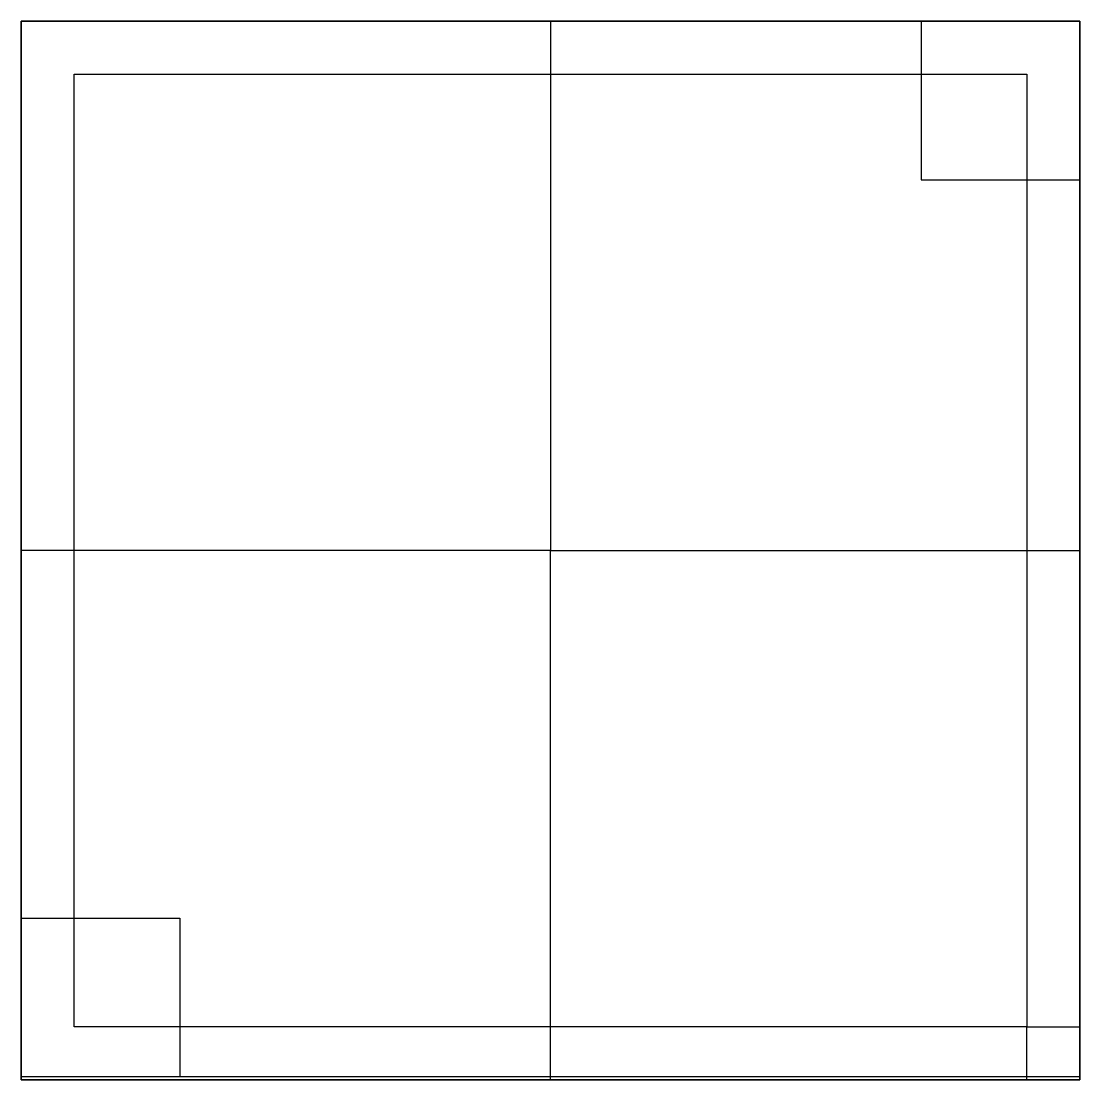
# Model space of a CAD drawing. Header units: millimetres. Extents: x 16.5 to 36.5, y 14.1 to 34.1.
import ezdxf

# ---------------------------------------------------------------- set-up
doc = ezdxf.new("R2010")
doc.units = ezdxf.units.MM
doc.header["$MEASUREMENT"] = 0

msp = doc.modelspace()

# ---------------------------------------------------------------- linework, layer by layer
for points in [[(16.531, 14.063), (36.531, 14.063), (36.531, 34.063), (16.531, 34.063)], [(16.531, 34.063), (26.531, 34.063), (26.531, 24.063), (16.531, 24.063)], [(26.531, 24.063), (36.531, 24.063), (36.531, 34.063), (26.531, 34.063)], [(35.531, 15.063), (17.531, 15.063), (17.531, 33.063), (35.531, 33.063)], [(16.531, 14.063), (26.531, 14.063), (26.531, 24.063), (16.531, 24.063)], [(26.531, 24.063), (36.531, 24.063), (36.531, 14.063), (26.531, 14.063)], [(36.531, 14.063), (35.531, 14.063), (35.531, 15.063), (36.531, 15.063)]]:
    msp.add_lwpolyline(points, close=True)
at = {"extrusion": (0, 0, -1)}
msp.add_lwpolyline([(-16.531, 14.063), (-16.531, 34.063), (-36.531, 34.063), (-36.531, 14.063)], close=True, dxfattribs=at)
at = {"extrusion": (0, 0, -1), "elevation": 80}
for points in [[(-16.531, 14.12), (-16.531, 34.063), (-36.531, 34.063), (-36.531, 14.12)], [(-16.531, 14.12), (-16.531, 17.12), (-19.531, 17.12), (-19.531, 14.12)]]:
    msp.add_lwpolyline(points, close=True, dxfattribs=at)
at = {"elevation": -80}
msp.add_lwpolyline([(36.531, 34.063), (33.531, 34.063), (33.531, 31.063), (36.531, 31.063)], close=True, dxfattribs=at)

doc.saveas('drawing.dxf')
